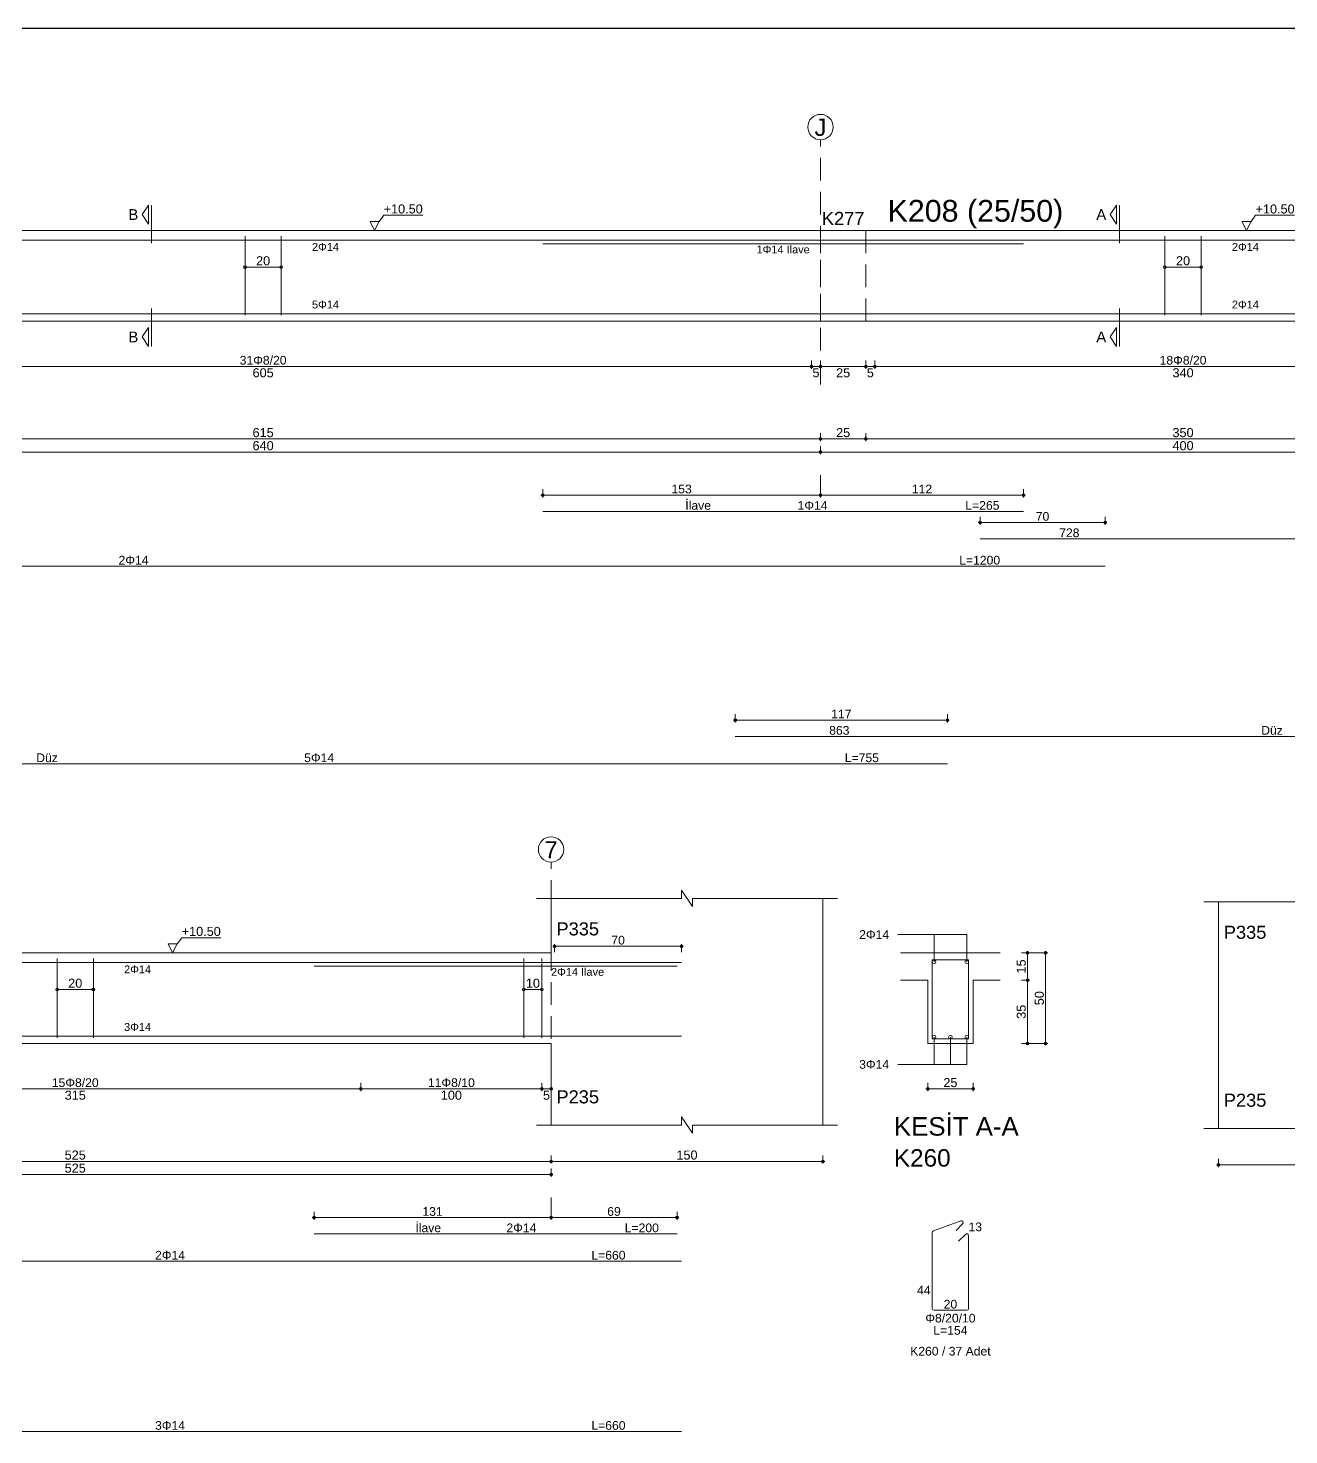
# Model space of a CAD drawing. Header units: millimetres. Extents: x 2232 to 85269, y -3593 to 5869.
# Drawn here: x 48143 to 49187, y -257 to 907 of the extents above; entities that cross this region are included whole.
import ezdxf

# ---------------------------------------------------------------- set-up
doc = ezdxf.new("R2010")
doc.units = ezdxf.units.MM
doc.linetypes.add('DASHDOT2', pattern=[12.7, 6.35, -3.175, 0, -3.175])
doc.linetypes.add('DASHED4', pattern=[18.75, 12.5, -6.25])
doc.layers.add('aks', color=251, linetype='DASHDOT2', lineweight=35)
for name, color, linetype in [('Donatı Topl. Uzun. Yazısı', 7, 'Continuous'), ('Donatı Uz. Yazısı', 7, 'Continuous'), ('Donatı Yazısı', 7, 'Continuous'), ('Donatı Çizgisi', 7, 'Continuous'), ('Kiriş', 7, 'Continuous'), ('Standart', 7, 'Continuous'), ('Ölçülendirme', 7, 'Continuous')]:
    doc.layers.add(name, color=color, linetype=linetype)
doc.styles.add('arial_1_18', font='arial.ttf', dxfattribs={"height": 0.2})

# ---------------------------------------------------------------- blocks, each defined once
blk = doc.blocks.new('IDE792Entity7461')
at = {"layer": 'aks', "color": 30, "linetype": 'DASHED4', "lineweight": 5}
for points in [[(3387.61, 2047), (3387.61, 2182)], [(3387.61, 1986), (3387.61, 1997)]]:
    blk.add_lwpolyline(points, dxfattribs=at)
at = {"layer": 'aks', "color": 1, "linetype": 'Continuous', "lineweight": 5}
blk.add_circle((3387.61, 2189), 7, dxfattribs=at)
at = {"layer": 'Donatı Çizgisi', "color": 5, "linetype": 'Continuous', "lineweight": 5}
for points in [[(2386.61, 2126.6), (4203.61, 2126.6)], [(3070.11, 2085.2), (3070.11, 2128.8)], [(3090.11, 2085.2), (3090.11, 2128.8)], [(3577.61, 2085.2), (3577.61, 2128.8)], [(3597.61, 2085.2), (3597.61, 2128.8)], [(3234.36, 2124.6), (3499.61, 2124.6)], [(2386.61, 2086), (4203.61, 2086)], [(3234.36, 1977), (3499.61, 1977)], [(3475.61, 1961.9), (4203.61, 1961.9)], [(2386.61, 1946.8), (3544.61, 1946.8)], [(3340.61, 1852.95), (4203.61, 1852.95)], [(2702.61, 1837.85), (3457.61, 1837.85)]]:
    blk.add_lwpolyline(points, dxfattribs=at)
at = {"layer": 'Kiriş', "color": 1, "linetype": 'Continuous', "lineweight": 5}
for points in [[(2407.61, 2132), (4207.61, 2132)], [(2407.61, 2082), (4207.61, 2082)]]:
    blk.add_lwpolyline(points, dxfattribs=at)
at = {"layer": 'Kiriş', "color": 1, "linetype": 'DASHED4', "lineweight": 5}
for points in [[(3387.61, 2082), (3387.61, 2132)], [(3412.61, 2082), (3412.61, 2132)]]:
    blk.add_lwpolyline(points, dxfattribs=at)
at = {"layer": 'Ölçülendirme', "color": 1, "linetype": 'Continuous', "lineweight": 5}
for points in [[(3013.36, 2140.75), (3016.86, 2146)], [(3016.86, 2135.5), (3016.86, 2146)], [(3018.61, 2125), (3018.61, 2146)], [(3547.36, 2140.75), (3550.86, 2146)], [(3550.86, 2135.5), (3550.86, 2146)], [(3552.61, 2125), (3552.61, 2146)], [(3016.86, 2135.5), (3013.36, 2140.75)], [(3141.61, 2132), (3139.11, 2137)], [(3139.11, 2137), (3144.11, 2137)], [(3144.11, 2137), (3141.61, 2132)], [(3144.11, 2137), (3146.61, 2140.33)], [(3146.61, 2140.33), (3168.17, 2140.33)], [(3550.86, 2135.5), (3547.36, 2140.75)], [(3622.61, 2132), (3620.11, 2137)], [(3620.11, 2137), (3625.11, 2137)], [(3625.11, 2137), (3622.61, 2132)], [(3625.11, 2137), (3627.61, 2140.33)], [(3627.61, 2140.33), (3649.17, 2140.33)], [(3141.61, 2132), (3141.61, 2132)], [(3622.61, 2132), (3622.61, 2132)], [(3070.11, 2111.8), (3090.11, 2111.8)], [(3577.61, 2111.8), (3597.61, 2111.8)], [(3018.61, 2068), (3018.61, 2089)], [(3552.61, 2068), (3552.61, 2089)], [(3013.36, 2073.25), (3016.86, 2078.5)], [(3016.86, 2068), (3013.36, 2073.25)], [(3016.86, 2068), (3016.86, 2078.5)], [(3547.36, 2073.25), (3550.86, 2078.5)], [(3550.86, 2068), (3547.36, 2073.25)], [(3550.86, 2068), (3550.86, 2078.5)], [(2406.61, 2057), (4208.61, 2057)], [(3382.61, 2055.75), (3382.61, 2060.25)], [(3387.61, 2055.75), (3387.61, 2060.25)], [(3412.61, 2055.75), (3412.61, 2060.25)], [(3417.61, 2055.75), (3417.61, 2060.25)], [(2381.61, 2017), (4208.61, 2017)], [(3387.61, 2015.75), (3387.61, 2020.25)], [(3412.61, 2015.75), (3412.61, 2020.25)], [(2406.61, 2009.8), (4208.61, 2009.8)], [(3387.61, 2008.55), (3387.61, 2013.05)], [(3233.36, 1986), (3388.61, 1986)], [(3234.36, 1984.75), (3234.36, 1989.25)], [(3386.61, 1986), (3500.61, 1986)], [(3387.61, 1984.75), (3387.61, 1989.25)], [(3387.61, 1984.75), (3387.61, 1989.25)], [(3499.61, 1984.75), (3499.61, 1989.25)], [(3474.61, 1970.9), (3545.61, 1970.9)], [(3475.61, 1969.65), (3475.61, 1974.15)], [(3544.61, 1969.65), (3544.61, 1974.15)], [(3339.61, 1861.95), (3458.61, 1861.95)], [(3340.61, 1860.7), (3340.61, 1865.2)], [(3457.61, 1860.7), (3457.61, 1865.2)]]:
    blk.add_lwpolyline(points, dxfattribs=at)
for centre in [(3070.11, 2111.8), (3090.11, 2111.8), (3577.61, 2111.8), (3597.61, 2111.8), (3382.61, 2057), (3382.61, 2057), (3387.61, 2057), (3387.61, 2057), (3412.61, 2057), (3412.61, 2057), (3417.61, 2057), (3417.61, 2057), (3387.61, 2017), (3387.61, 2017), (3412.61, 2017), (3412.61, 2017), (3387.61, 2009.8), (3387.61, 2009.8), (3234.36, 1986), (3387.61, 1986), (3387.61, 1986), (3499.61, 1986), (3475.61, 1970.9), (3544.61, 1970.9), (3340.61, 1861.95), (3457.61, 1861.95)]:
    blk.add_circle(centre, 0.75, dxfattribs=at)
at = {"layer": 'aks', "color": 1, "linetype": 'Continuous', "lineweight": 5, "style": 'arial_1_18'}
blk.add_text('J', height=9.45, dxfattribs=at).set_placement((3384.3, 2184.12))
at = {"layer": 'Donatı Topl. Uzun. Yazısı', "color": 1, "linetype": 'Continuous', "lineweight": 5, "style": 'arial_1_18'}
for s, p in [('L=265', (3467.51, 1977.96)), ('L=1200', (3464.14, 1947.76)), ('L=755', (3401.02, 1838.81))]:
    blk.add_text(s, height=4.8, dxfattribs=at).set_placement(p)
at = {"layer": 'Donatı Uz. Yazısı', "color": 1, "linetype": 'Continuous', "lineweight": 5, "style": 'arial_1_18'}
for s, p in [('728', (3519.29, 1962.86)), ('863', (3392.39, 1853.91))]:
    blk.add_text(s, height=4.8, dxfattribs=at).set_placement(p)
at = {"layer": 'Donatı Yazısı', "color": 5, "linetype": 'Continuous', "lineweight": 5, "style": 'arial_1_18'}
for s, p in [('2Φ14', (3107.07, 2120.72)), ('2Φ14', (3614.57, 2120.72)), ('5Φ14', (3107.07, 2088.96)), ('2Φ14', (3614.57, 2088.96))]:
    blk.add_text(s, height=4.32, rotation=360, dxfattribs=at).set_placement(p)
for s, height, p in [('1Φ14 İlave', 4.32, (3352.33, 2119.32)), ('1Φ14', 4.8, (3374.94, 1977.96)), ('2Φ14', 4.8, (3000.35, 1947.76)), ('5Φ14', 4.8, (3102.76, 1838.81))]:
    blk.add_text(s, height=height, dxfattribs=at).set_placement(p)
at = {"layer": 'Donatı Yazısı', "color": 1, "linetype": 'Continuous', "lineweight": 5, "style": 'arial_1_18'}
for s, p in [('İlave', (3313.03, 1977.96)), ('Düz', (3630.74, 1853.91)), ('Düz', (2954.94, 1838.81))]:
    blk.add_text(s, height=4.8, dxfattribs=at).set_placement(p)
at = {"layer": 'Kiriş', "color": 1, "linetype": 'Continuous', "lineweight": 5, "style": 'arial_1_18'}
for s, height, p in [('K208 (25/50)', 12, (3424.61, 2136.8)), ('K277', 7.2, (3388.36, 2135))]:
    blk.add_text(s, height=height, dxfattribs=at).set_placement(p)
at = {"layer": 'Ölçülendirme', "color": 1, "linetype": 'Continuous', "lineweight": 5, "style": 'arial_1_18'}
for s, height, p in [('B', 5.95, (3005.72, 2137.77)), ('+10.50', 5, (3146.61, 2141.33)), ('A', 5.95, (3539.72, 2137.77)), ('+10.50', 5, (3627.61, 2141.33)), ('B', 5.95, (3005.72, 2070.27)), ('A', 5.95, (3539.72, 2070.27)), ('605', 5, (3074.28, 2051)), ('5', 5, (3383.16, 2051)), ('25', 5, (3396.22, 2051)), ('5', 5, (3413.16, 2051)), ('340', 5, (3581.78, 2051)), ('615', 5, (3074.28, 2018)), ('25', 5, (3396.22, 2018)), ('350', 5, (3581.78, 2018)), ('640', 5, (3074.28, 2010.8)), ('400', 5, (3581.78, 2010.8))]:
    blk.add_text(s, height=height, dxfattribs=at).set_placement(p)
for p in [(3076.22, 2112.76), (3583.72, 2112.76)]:
    blk.add_text('20', height=5, rotation=360, dxfattribs=at).set_placement(p)
at = {"layer": 'Ölçülendirme', "color": 5, "linetype": 'Continuous', "lineweight": 5, "style": 'arial_1_18'}
for s, p in [('31Φ8/20', (3067.18, 2058)), ('18Φ8/20', (3574.68, 2058)), ('153', (3305.39, 1987)), ('112', (3438.01, 1987)), ('70', (3506.38, 1971.9)), ('117', (3393.51, 1862.95))]:
    blk.add_text(s, height=4.8, dxfattribs=at).set_placement(p)
blk = doc.blocks.new('IDE792Entity7494')
at = {"layer": 'aks', "color": 30, "linetype": 'DASHED4', "lineweight": 5}
for points in [[(3458.94, 1648.65), (3458.94, 1783.65)], [(3458.94, 1587.65), (3458.94, 1598.65)]]:
    blk.add_lwpolyline(points, dxfattribs=at)
at = {"layer": 'aks', "color": 1, "linetype": 'Continuous', "lineweight": 5}
blk.add_circle((3458.94, 1790.65), 7, dxfattribs=at)
at = {"layer": 'Donatı Çizgisi', "color": 5, "linetype": 'Continuous', "lineweight": 5}
for points in [[(3186.44, 1686.85), (3186.44, 1730.45)], [(3206.44, 1686.85), (3206.44, 1730.45)], [(3443.94, 1686.85), (3443.94, 1730.45)], [(3453.94, 1686.85), (3453.94, 1730.45)], [(2912.94, 1728.25), (3530.94, 1728.25)], [(3328.19, 1726.25), (3528.44, 1726.25)], [(3669.28, 1686.15), (3669.28, 1729.75)], [(3669.28, 1729.75), (3689.28, 1729.75)], [(3689.28, 1686.15), (3689.28, 1729.75)], [(2912.94, 1687.65), (3530.94, 1687.65)], [(3669.28, 1686.15), (3689.28, 1686.15)], [(3669.95, 1580.39), (3684.95, 1585.86)], [(3682.38, 1580.53), (3686.02, 1584.18)], [(3328.19, 1578.65), (3528.44, 1578.65)], [(3669.28, 1537.57), (3669.28, 1579.44)], [(3683.76, 1574.63), (3687.54, 1578.41)], [(3689.28, 1537.57), (3689.28, 1577.69)], [(2912.94, 1563.55), (3530.94, 1563.55)], [(3670.3, 1536.55), (3688.26, 1536.55)], [(2912.94, 1469.7), (3530.94, 1469.7)]]:
    blk.add_lwpolyline(points, dxfattribs=at)
for centre in [(3670.28, 1728.75), (3688.28, 1728.75), (3670.28, 1687.15), (3679.28, 1687.15), (3688.28, 1687.15)]:
    blk.add_circle(centre, 1, dxfattribs=at)
for centre, start, end in [((3685.3, 1584.9), 315, 110), ((3670.3, 1579.44), 110, 180), ((3688.26, 1577.69), 0, 135), ((3670.3, 1537.57), 180, 270), ((3688.26, 1537.57), 270, 0)]:
    blk.add_arc(centre, 1.02, start, end, dxfattribs=at)
at = {"layer": 'Kiriş', "color": 1, "linetype": 'Continuous', "lineweight": 5}
for points in [[(3450.94, 1763.65), (3530.94, 1763.65)], [(3458.94, 1733.65), (3458.94, 1763.65)], [(3530.94, 1763.65), (3530.94, 1768.15)], [(3536.94, 1759.15), (3530.94, 1768.15)], [(3536.94, 1763.65), (3616.94, 1763.65)], [(3536.94, 1759.15), (3536.94, 1763.65)], [(3608.94, 1638.65), (3608.94, 1763.65)], [(2933.94, 1733.65), (3458.94, 1733.65)], [(3651.78, 1733.65), (3706.78, 1733.65)], [(3651.78, 1718.65), (3666.78, 1718.65)], [(3666.78, 1683.65), (3666.78, 1718.65)], [(3691.78, 1718.65), (3706.78, 1718.65)], [(3691.78, 1683.65), (3691.78, 1718.65)], [(2933.94, 1683.65), (3458.94, 1683.65)], [(3458.94, 1638.65), (3458.94, 1683.65)], [(3666.78, 1683.65), (3691.78, 1683.65)], [(3450.94, 1638.65), (3530.94, 1638.65)], [(3536.94, 1634.15), (3530.94, 1643.15)], [(3530.94, 1638.65), (3530.94, 1643.15)], [(3536.94, 1638.65), (3616.94, 1638.65)], [(3536.94, 1634.15), (3536.94, 1638.65)]]:
    blk.add_lwpolyline(points, dxfattribs=at)
at = {"layer": 'Ölçülendirme', "color": 1, "linetype": 'Continuous', "lineweight": 5}
for points in [[(3250.19, 1733.65), (3247.69, 1738.65)], [(3247.69, 1738.65), (3252.69, 1738.65)], [(3252.69, 1738.65), (3250.19, 1733.65)], [(3252.69, 1738.65), (3255.19, 1741.98)], [(3255.19, 1741.98), (3276.75, 1741.98)], [(3460.94, 1734), (3460.94, 1738.5)], [(3530.94, 1734), (3530.94, 1738.5)], [(3650.28, 1743.75), (3688.28, 1743.75)], [(3670.28, 1728.75), (3670.28, 1743.75)], [(3688.28, 1728.75), (3688.28, 1743.75)], [(3250.19, 1733.65), (3250.19, 1733.65)], [(3459.94, 1737.25), (3531.94, 1737.25)], [(3718.53, 1733.65), (3733.03, 1733.65)], [(3721.78, 1682.65), (3721.78, 1734.65)], [(3731.78, 1682.65), (3731.78, 1734.65)], [(3718.53, 1718.65), (3723.03, 1718.65)], [(3186.44, 1713.45), (3206.44, 1713.45)], [(3443.94, 1713.45), (3453.94, 1713.45)], [(3670.28, 1672.15), (3670.28, 1687.15)], [(3679.28, 1672.15), (3679.28, 1687.15)], [(3688.28, 1672.15), (3688.28, 1687.15)], [(3718.53, 1683.65), (3733.03, 1683.65)], [(3650.28, 1672.15), (3688.28, 1672.15)], [(3353.94, 1657.4), (3353.94, 1661.9)], [(3453.94, 1657.4), (3453.94, 1661.9)], [(3458.94, 1657.4), (3458.94, 1661.9)], [(3666.78, 1657.4), (3666.78, 1661.9)], [(3691.78, 1657.4), (3691.78, 1661.9)], [(2932.94, 1658.65), (3459.94, 1658.65)], [(3665.78, 1658.65), (3692.78, 1658.65)], [(3458.94, 1617.4), (3458.94, 1621.9)], [(3608.94, 1617.4), (3608.94, 1621.9)], [(2907.94, 1618.65), (3609.94, 1618.65)], [(3458.94, 1610.2), (3458.94, 1614.7)], [(2932.94, 1611.45), (3459.94, 1611.45)], [(3328.19, 1586.4), (3328.19, 1590.9)], [(3458.94, 1586.4), (3458.94, 1590.9)], [(3458.94, 1586.4), (3458.94, 1590.9)], [(3528.44, 1586.4), (3528.44, 1590.9)], [(3327.19, 1587.65), (3459.94, 1587.65)], [(3457.94, 1587.65), (3529.44, 1587.65)]]:
    blk.add_lwpolyline(points, dxfattribs=at)
for centre in [(3460.94, 1737.25), (3530.94, 1737.25), (3721.78, 1733.65), (3731.78, 1733.65), (3721.78, 1718.65), (3186.44, 1713.45), (3206.44, 1713.45), (3443.94, 1713.45), (3453.94, 1713.45), (3721.78, 1683.65), (3731.78, 1683.65), (3353.94, 1658.65), (3353.94, 1658.65), (3453.94, 1658.65), (3453.94, 1658.65), (3458.94, 1658.65), (3666.78, 1658.65), (3691.78, 1658.65), (3458.94, 1618.65), (3458.94, 1618.65), (3608.94, 1618.65), (3458.94, 1611.45), (3328.19, 1587.65), (3458.94, 1587.65), (3458.94, 1587.65), (3528.44, 1587.65)]:
    blk.add_circle(centre, 0.75, dxfattribs=at)
at = {"layer": 'aks', "color": 1, "linetype": 'Continuous', "lineweight": 5, "style": 'arial_1_18'}
blk.add_text('7', height=9.45, dxfattribs=at).set_placement((3455.27, 1785.77))
at = {"layer": 'Donatı Topl. Uzun. Yazısı', "color": 1, "linetype": 'Continuous', "lineweight": 5, "style": 'arial_1_18'}
for s, p in [('L=200', (3499.6, 1579.61)), ('L=660', (3481.21, 1564.51)), ('L=154', (3669.86, 1523.11)), ('L=660', (3481.21, 1470.66))]:
    blk.add_text(s, height=4.8, dxfattribs=at).set_placement(p)
at = {"layer": 'Donatı Uz. Yazısı', "color": 1, "linetype": 'Continuous', "lineweight": 5, "style": 'arial_1_18'}
for s, p in [('13', (3689.28, 1580.15)), ('44', (3660.86, 1545.27)), ('20', (3675.55, 1537.51))]:
    blk.add_text(s, height=4.8, dxfattribs=at).set_placement(p)
at = {"layer": 'Donatı Yazısı', "color": 5, "linetype": 'Continuous', "lineweight": 5, "style": 'arial_1_18'}
for s, height, p in [('2Φ14', 4.8, (3628.94, 1741.35)), ('2Φ14 İlave', 4.32, (3458.94, 1720.97)), ('3Φ14', 4.8, (3628.94, 1669.75)), ('2Φ14', 4.8, (3434.33, 1579.61)), ('2Φ14', 4.8, (3240.48, 1564.51)), ('Φ8/20/10', 4.8, (3665.42, 1529.83)), ('K260 / 37 Adet', 4.8, (3657.09, 1511.59)), ('3Φ14', 4.8, (3240.48, 1470.66))]:
    blk.add_text(s, height=height, dxfattribs=at).set_placement(p)
for s, p in [('2Φ14', (3223.4, 1722.37)), ('3Φ14', (3223.4, 1690.61))]:
    blk.add_text(s, height=4.32, rotation=360, dxfattribs=at).set_placement(p)
at = {"layer": 'Donatı Yazısı', "color": 1, "linetype": 'Continuous', "lineweight": 5, "style": 'arial_1_18'}
blk.add_text('İlave', height=4.8, dxfattribs=at).set_placement((3384.11, 1579.61))
at = {"layer": 'Kiriş', "color": 1, "linetype": 'Continuous', "lineweight": 5, "style": 'arial_1_18'}
for s, height, p in [('P335', 7.2, (3461.94, 1743.25)), ('P235', 7.2, (3461.94, 1650.65)), ('KESİT A-A', 10.2, (3648.08, 1632.85)), ('K260', 9.6, (3648.08, 1615.77))]:
    blk.add_text(s, height=height, dxfattribs=at).set_placement(p)
at = {"layer": 'Ölçülendirme', "color": 1, "linetype": 'Continuous', "lineweight": 5, "style": 'arial_1_18'}
for s, height, p in [('+10.50', 5, (3255.19, 1742.98)), ('70', 4.8, (3492.21, 1738.25)), ('25', 5, (3675.39, 1659.61)), ('315', 5, (3190.62, 1652.65)), ('100', 5, (3398.12, 1652.65)), ('5', 5, (3454.5, 1652.65)), ('525', 5, (3190.62, 1619.65)), ('150', 5, (3528.12, 1619.65)), ('525', 5, (3190.62, 1612.45))]:
    blk.add_text(s, height=height, dxfattribs=at).set_placement(p)
for s, rotation, p in [('15', 90, (3720.82, 1722.27)), ('20', 360, (3192.56, 1714.41)), ('10', 360, (3445.06, 1714.41)), ('50', 90, (3730.82, 1704.77)), ('35', 90, (3720.82, 1697.27))]:
    blk.add_text(s, height=5, rotation=rotation, dxfattribs=at).set_placement(p)
at = {"layer": 'Ölçülendirme', "color": 5, "linetype": 'Continuous', "lineweight": 5, "style": 'arial_1_18'}
for s, p in [('15Φ8/20', (3183.52, 1659.65)), ('11Φ8/10', (3391.02, 1659.65)), ('131', (3387.98, 1588.65)), ('69', (3489.96, 1588.65))]:
    blk.add_text(s, height=4.8, dxfattribs=at).set_placement(p)
blk = doc.blocks.new('IDE792Entity7495')
at = {"layer": 'aks', "color": 30, "linetype": 'DASHED4', "lineweight": 5}
for points in [[(4150.56, 1648.65), (4150.56, 1783.65)], [(4280.56, 1648.65), (4280.56, 1783.65)], [(4150.56, 1587.65), (4150.56, 1598.65)]]:
    blk.add_lwpolyline(points, dxfattribs=at)
at = {"layer": 'aks', "color": 1, "linetype": 'Continuous', "lineweight": 5}
for centre in [(4150.56, 1790.65), (4280.56, 1790.65)]:
    blk.add_circle(centre, 7, dxfattribs=at)
at = {"layer": 'Donatı Çizgisi', "color": 5, "linetype": 'Continuous', "lineweight": 5}
for points in [[(4198.06, 1686.85), (4198.06, 1730.45)], [(4208.06, 1686.85), (4208.06, 1730.45)], [(4078.56, 1728.25), (4276.56, 1728.25)], [(4080.56, 1726.25), (4220.56, 1726.25)], [(4276.56, 1686.25), (4276.56, 1729.65)], [(4347.98, 1686.15), (4347.98, 1729.75)], [(4347.98, 1729.75), (4367.98, 1729.75)], [(4367.98, 1686.15), (4367.98, 1729.75)], [(4081.06, 1707.95), (4276.06, 1707.95)], [(4078.56, 1687.65), (4276.56, 1687.65)], [(4347.98, 1686.15), (4367.98, 1686.15)], [(4348.65, 1580.39), (4363.66, 1585.86)], [(4361.09, 1580.53), (4364.73, 1584.18)], [(4080.56, 1578.65), (4220.56, 1578.65)], [(4347.98, 1537.57), (4347.98, 1579.44)], [(4362.47, 1574.63), (4366.24, 1578.41)], [(4367.98, 1537.57), (4367.98, 1577.69)], [(4078.56, 1563.55), (4276.56, 1563.55)], [(4276.56, 1521.55), (4276.56, 1563.55)], [(4349, 1536.55), (4366.96, 1536.55)], [(4088.56, 1505), (4268.56, 1505)], [(4276.56, 1469.7), (4276.56, 1511.7)], [(4078.56, 1469.7), (4276.56, 1469.7)]]:
    blk.add_lwpolyline(points, dxfattribs=at)
for centre in [(4348.98, 1728.75), (4354.98, 1728.75), (4360.98, 1728.75), (4366.98, 1728.75), (4348.98, 1707.95), (4366.98, 1707.95), (4348.98, 1687.15), (4366.98, 1687.15)]:
    blk.add_circle(centre, 1, dxfattribs=at)
for centre, start, end in [((4364.01, 1584.9), 315, 110), ((4349, 1579.44), 110, 180), ((4366.96, 1577.69), 0, 135), ((4349, 1537.57), 180, 270), ((4366.96, 1537.57), 270, 0)]:
    blk.add_arc(centre, 1.02, start, end, dxfattribs=at)
at = {"layer": 'Kiriş', "color": 1, "linetype": 'Continuous', "lineweight": 5}
for points in [[(3992.56, 1763.65), (4072.56, 1763.65)], [(4000.56, 1638.65), (4000.56, 1763.65)], [(4072.56, 1763.65), (4072.56, 1768.15)], [(4078.56, 1759.15), (4072.56, 1768.15)], [(4078.56, 1759.15), (4078.56, 1763.65)], [(4078.56, 1763.65), (4158.56, 1763.65)], [(4150.56, 1733.65), (4150.56, 1763.65)], [(4150.56, 1733.65), (4280.56, 1733.65)], [(4280.56, 1683.65), (4280.56, 1733.65)], [(4330.48, 1733.65), (4385.48, 1733.65)], [(4330.48, 1718.65), (4345.48, 1718.65)], [(4345.48, 1683.65), (4345.48, 1718.65)], [(4370.48, 1718.65), (4385.48, 1718.65)], [(4370.48, 1683.65), (4370.48, 1718.65)], [(4150.56, 1683.65), (4280.56, 1683.65)], [(4150.56, 1638.65), (4150.56, 1683.65)], [(4345.48, 1683.65), (4370.48, 1683.65)], [(3992.56, 1638.65), (4072.56, 1638.65)], [(4078.56, 1634.15), (4072.56, 1643.15)], [(4072.56, 1638.65), (4072.56, 1643.15)], [(4078.56, 1638.65), (4158.56, 1638.65)], [(4078.56, 1634.15), (4078.56, 1638.65)]]:
    blk.add_lwpolyline(points, dxfattribs=at)
at = {"layer": 'Kiriş', "color": 1, "linetype": 'DASHED4', "lineweight": 5}
for points in [[(4255.56, 1683.65), (4255.56, 1733.65)], [(4280.56, 1683.65), (4280.56, 1733.65)]]:
    blk.add_lwpolyline(points, dxfattribs=at)
at = {"layer": 'Ölçülendirme', "color": 1, "linetype": 'Continuous', "lineweight": 5}
for points in [[(4187.31, 1742.4), (4190.81, 1747.65)], [(4190.81, 1737.15), (4190.81, 1747.65)], [(4192.56, 1726.65), (4192.56, 1747.65)], [(4078.56, 1734), (4078.56, 1738.5)], [(4148.56, 1734), (4148.56, 1738.5)], [(4190.81, 1737.15), (4187.31, 1742.4)], [(4211.06, 1733.65), (4208.56, 1738.65)], [(4208.56, 1738.65), (4213.56, 1738.65)], [(4213.56, 1738.65), (4211.06, 1733.65)], [(4213.56, 1738.65), (4216.06, 1741.98)], [(4216.06, 1741.98), (4237.62, 1741.98)], [(4328.98, 1743.75), (4366.98, 1743.75)], [(4348.98, 1728.75), (4348.98, 1743.75)], [(4354.98, 1728.75), (4354.98, 1743.75)], [(4360.98, 1728.75), (4360.98, 1743.75)], [(4366.98, 1728.75), (4366.98, 1743.75)], [(4077.56, 1737.25), (4149.56, 1737.25)], [(4211.06, 1733.65), (4211.06, 1733.65)], [(4397.23, 1733.65), (4411.73, 1733.65)], [(4400.48, 1682.65), (4400.48, 1734.65)], [(4410.48, 1682.65), (4410.48, 1734.65)], [(4397.23, 1718.65), (4401.73, 1718.65)], [(4198.06, 1713.45), (4208.06, 1713.45)], [(4328.98, 1712.95), (4366.98, 1712.95)], [(4348.98, 1707.95), (4348.98, 1712.95)], [(4366.98, 1707.95), (4366.98, 1712.95)], [(4192.56, 1669.65), (4192.56, 1690.65)], [(4348.98, 1672.15), (4348.98, 1687.15)], [(4366.98, 1672.15), (4366.98, 1687.15)], [(4397.23, 1683.65), (4411.73, 1683.65)], [(4187.31, 1674.9), (4190.81, 1680.15)], [(4190.81, 1669.65), (4190.81, 1680.15)], [(4190.81, 1669.65), (4187.31, 1674.9)], [(4328.98, 1672.15), (4366.98, 1672.15)], [(4150.56, 1657.4), (4150.56, 1661.9)], [(4155.56, 1657.4), (4155.56, 1661.9)], [(4250.56, 1657.4), (4250.56, 1661.9)], [(4255.56, 1657.4), (4255.56, 1661.9)], [(4280.56, 1657.4), (4280.56, 1661.9)], [(4345.48, 1657.4), (4345.48, 1661.9)], [(4370.48, 1657.4), (4370.48, 1661.9)], [(4149.56, 1658.65), (4281.56, 1658.65)], [(4344.48, 1658.65), (4371.48, 1658.65)], [(4000.56, 1617.4), (4000.56, 1621.9)], [(4150.56, 1617.4), (4150.56, 1621.9)], [(4255.56, 1617.4), (4255.56, 1621.9)], [(4280.56, 1617.4), (4280.56, 1621.9)], [(3999.56, 1618.65), (4281.56, 1618.65)], [(4150.56, 1610.2), (4150.56, 1614.7)], [(4280.56, 1610.2), (4280.56, 1614.7)], [(4149.56, 1611.45), (4281.56, 1611.45)], [(4080.56, 1586.4), (4080.56, 1590.9)], [(4150.56, 1586.4), (4150.56, 1590.9)], [(4150.56, 1586.4), (4150.56, 1590.9)], [(4220.56, 1586.4), (4220.56, 1590.9)], [(4079.56, 1587.65), (4151.56, 1587.65)], [(4149.56, 1587.65), (4221.56, 1587.65)]]:
    blk.add_lwpolyline(points, dxfattribs=at)
for centre in [(4078.56, 1737.25), (4148.56, 1737.25), (4400.48, 1733.65), (4410.48, 1733.65), (4400.48, 1718.65), (4198.06, 1713.45), (4208.06, 1713.45), (4400.48, 1683.65), (4410.48, 1683.65), (4150.56, 1658.65), (4155.56, 1658.65), (4155.56, 1658.65), (4250.56, 1658.65), (4250.56, 1658.65), (4255.56, 1658.65), (4255.56, 1658.65), (4280.56, 1658.65), (4345.48, 1658.65), (4370.48, 1658.65), (4000.56, 1618.65), (4150.56, 1618.65), (4150.56, 1618.65), (4255.56, 1618.65), (4255.56, 1618.65), (4280.56, 1618.65), (4150.56, 1611.45), (4280.56, 1611.45), (4080.56, 1587.65), (4150.56, 1587.65), (4150.56, 1587.65), (4220.56, 1587.65)]:
    blk.add_circle(centre, 0.75, dxfattribs=at)
at = {"layer": 'aks', "color": 1, "linetype": 'Continuous', "lineweight": 5, "style": 'arial_1_18'}
for s, p in [('3', (4146.89, 1785.77)), ('1', (4276.89, 1785.77))]:
    blk.add_text(s, height=9.45, dxfattribs=at).set_placement(p)
at = {"layer": 'Donatı Topl. Uzun. Yazısı', "color": 1, "linetype": 'Continuous', "lineweight": 5, "style": 'arial_1_18'}
for s, p in [('L=140', (4194.73, 1579.61)), ('L=240', (4247.83, 1564.51)), ('L=154', (4348.57, 1523.11)), ('L=195', (4240.73, 1505.96)), ('L=240', (4247.83, 1470.66))]:
    blk.add_text(s, height=4.8, dxfattribs=at).set_placement(p)
at = {"layer": 'Donatı Uz. Yazısı', "color": 1, "linetype": 'Continuous', "lineweight": 5, "style": 'arial_1_18'}
for s, p in [('13', (4367.98, 1580.15)), ('198', (4090.44, 1564.51)), ('42', (4277.52, 1542.55)), ('44', (4339.56, 1545.27)), ('20', (4354.25, 1537.51)), ('42', (4277.52, 1490.7)), ('198', (4090.44, 1470.66))]:
    blk.add_text(s, height=4.8, dxfattribs=at).set_placement(p)
at = {"layer": 'Donatı Yazısı', "color": 5, "linetype": 'Continuous', "lineweight": 5, "style": 'arial_1_18'}
for s, height, p in [('4Φ14', 4.8, (4307.65, 1741.35)), ('2Φ14 İlave', 4.32, (4121.25, 1720.97)), ('2x1Φ14', 4.8, (4300.56, 1710.55)), ('2Φ14', 4.8, (4307.65, 1669.75)), ('2Φ14', 4.8, (4154.76, 1579.61)), ('2Φ14', 4.8, (4183.5, 1564.51)), ('Φ8/10', 4.8, (4348.78, 1529.83)), ('K261 / 10 Adet', 4.8, (4335.8, 1511.59)), ('2x1Φ14', 4.8, (4183.96, 1505.96)), ('2Φ14', 4.8, (4183.5, 1470.66))]:
    blk.add_text(s, height=height, dxfattribs=at).set_placement(p)
for p in [(4225.02, 1722.37), (4166.22, 1708.91), (4225.02, 1690.61)]:
    blk.add_text('2Φ14', height=4.32, rotation=360, dxfattribs=at).set_placement(p)
at = {"layer": 'Donatı Yazısı', "color": 1, "linetype": 'Continuous', "lineweight": 5, "style": 'arial_1_18'}
for s, p in [('İlave', (4115.4, 1579.61)), ('Montaj', (4127.74, 1564.51)), ('Gövde', (4131.81, 1505.96)), ('Düz', (4135.94, 1470.66))]:
    blk.add_text(s, height=4.8, dxfattribs=at).set_placement(p)
at = {"layer": 'Kiriş', "color": 1, "linetype": 'Continuous', "lineweight": 5, "style": 'arial_1_18'}
for s, height, p in [('K261 (25/50)', 12, (4162.56, 1749.65)), ('P335', 7.2, (4003.56, 1743.25)), ('K201', 7.2, (4256.32, 1736.65)), ('P235', 7.2, (4003.56, 1650.65)), ('KESİT A-A', 10.2, (4326.78, 1632.85)), ('K261', 9.6, (4326.78, 1615.77))]:
    blk.add_text(s, height=height, dxfattribs=at).set_placement(p)
at = {"layer": 'Ölçülendirme', "color": 1, "linetype": 'Continuous', "lineweight": 5, "style": 'arial_1_18'}
for s, height, p in [('A', 5.95, (4179.67, 1739.42)), ('+10.50', 5, (4216.06, 1742.98)), ('70', 4.8, (4109.83, 1738.25)), ('A', 5.95, (4179.67, 1671.92)), ('25', 5, (4354.1, 1659.61)), ('5', 5, (4151.12, 1652.65)), ('95', 5, (4199.18, 1652.65)), ('5', 5, (4251.12, 1652.65)), ('25', 5, (4264.18, 1652.65)), ('150', 5, (4069.74, 1619.65)), ('105', 5, (4197.24, 1619.65)), ('25', 5, (4264.18, 1619.65)), ('130', 5, (4197.24, 1612.45))]:
    blk.add_text(s, height=height, dxfattribs=at).set_placement(p)
for s, rotation, p in [('15', 90, (4399.52, 1722.27)), ('10', 360, (4199.18, 1714.41)), ('50', 90, (4409.52, 1704.77)), ('35', 90, (4399.52, 1697.27))]:
    blk.add_text(s, height=5, rotation=rotation, dxfattribs=at).set_placement(p)
at = {"layer": 'Ölçülendirme', "color": 5, "linetype": 'Continuous', "lineweight": 5, "style": 'arial_1_18'}
for s, p in [('10Φ8/10', (4190.14, 1659.65)), ('70', (4111.83, 1588.65)), ('70', (4181.83, 1588.65))]:
    blk.add_text(s, height=4.8, dxfattribs=at).set_placement(p)

msp = doc.modelspace()

# ---------------------------------------------------------------- linework, layer by layer
msp.add_line((3332.4, 906.6), (85269.2, 906.6))

# ---------------------------------------------------------------- block references
at = {"layer": 'Standart', "xscale": 1.5, "yscale": 1.5, "zscale": 1.5}
for name, p in [('IDE792Entity7461', (43717.8, -2458.7)), ('IDE792Entity7494', (43387.8, -2458.7)), ('IDE792Entity7495', (43127.6, -2461.5))]:
    msp.add_blockref(name, p, dxfattribs=at)

doc.saveas('drawing.dxf')
